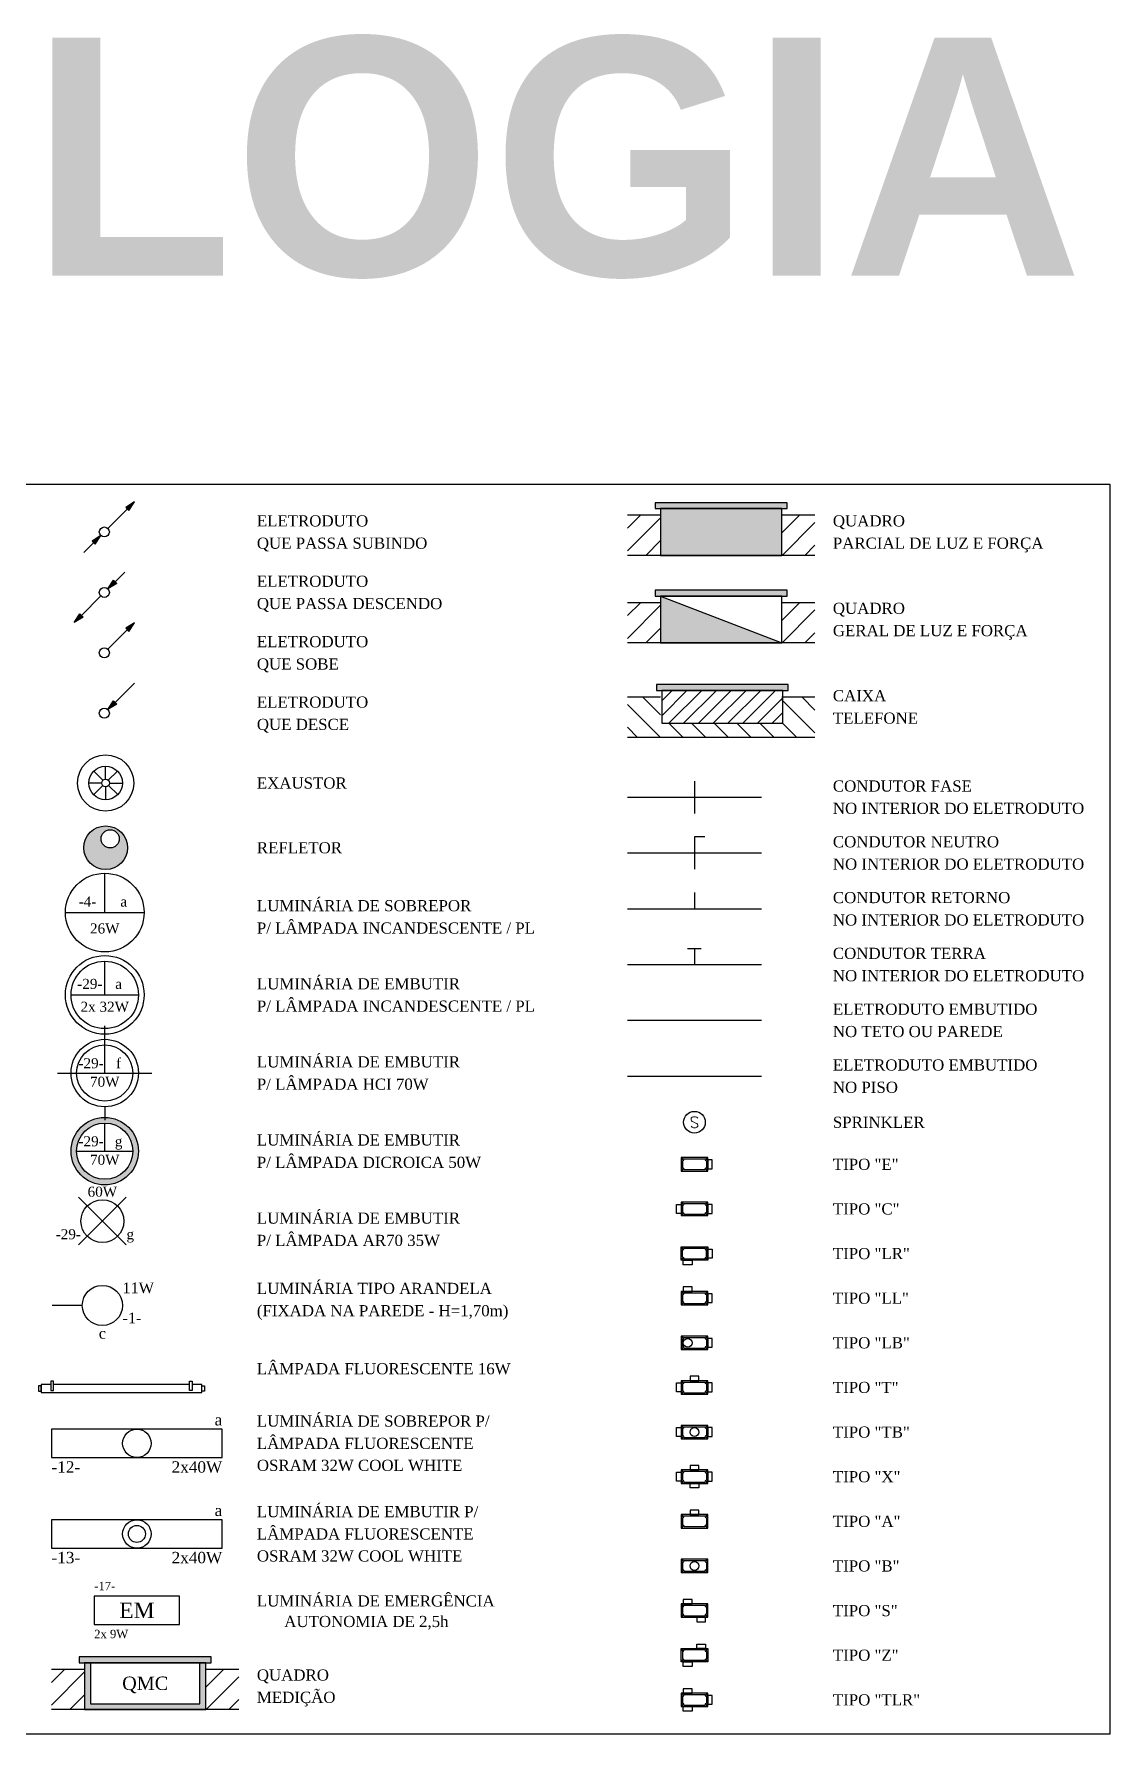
# Model space of a CAD drawing. Extents: x -175055 to -48386, y 10342 to 134050.
# Drawn here: x -160885 to -160749.4, y 10573.5 to 10787.8 of the extents above; entities that cross this region are included whole.
import ezdxf
from ezdxf.enums import TextEntityAlignment as Align

# ---------------------------------------------------------------- set-up
doc = ezdxf.new("R2010")
doc.units = 0
doc.header["$LTSCALE"] = 50
doc.header["$MEASUREMENT"] = 0
doc.linetypes.add('HIDDEN', pattern=[0.375, 0.25, -0.125])
doc.layers.get('0').update_dxf_attribs({"linetype": 'CONTINUOUS'})
doc.layers.add('SIMBOLOGIA', color=1, linetype='CONTINUOUS')
doc.layers.add('TX-GM', color=3, linetype='CONTINUOUS')
doc.styles.add('JMS1', font='times.ttf')
doc.styles.add('JMS2', font='times.ttf')
doc.styles.add('ROMANS', font='romans', dxfattribs={"height": 12})
doc.styles.add('SANSSERIFBOLD', font='sasb____.pfb')

# ---------------------------------------------------------------- blocks, each defined once
blk = doc.blocks.new('A$C42C2322C')
at = {"linetype": 'Continuous'}
blk.add_hatch(color=256, dxfattribs=at).paths.add_polyline_path([(89.9, 89.9), (63.7, 73.5), (73.5, 63.7)])
blk.add_line((10.6, 10.6), (68.6, 68.6), dxfattribs=at)
blk.add_lwpolyline([(73.5, 63.7), (89.9, 89.9), (63.7, 73.5)], close=True, dxfattribs=at)
blk.add_circle((0, 0), 15, dxfattribs=at)
blk = doc.blocks.new('A$C4D954A93')
at = {"linetype": 'Continuous'}
blk.add_hatch(color=256, dxfattribs=at).paths.add_polyline_path([(10.6, 10.6), (36.8, 27), (27, 36.8)])
blk.add_line((89.9, 89.9), (31.9, 31.9), dxfattribs=at)
blk.add_lwpolyline([(36.8, 27), (10.6, 10.6), (27, 36.8)], close=True, dxfattribs=at)
blk.add_circle((0, 0), 15, dxfattribs=at)
blk = doc.blocks.new('A$C341177DA')
at = {"linetype": 'Continuous'}
for p, q in [((-0.017, 0), (-0.0751, 0)), ((-0.012, 0.0121), (-0.0528, 0.0534)), ((0, 0.017), (0, 0.0751)), ((0.0121, 0.012), (0.0533, 0.0528)), ((0.017, 0), (0.0751, 0)), ((-0.0122, -0.0119), (-0.0537, -0.0525)), ((0, -0.017), (0, -0.0751)), ((0.0123, -0.0118), (0.0543, -0.0519))]:
    blk.add_line(p, q, dxfattribs=at)
for radius in [0.1262, 0.0751, 0.017]:
    blk.add_circle((0, 0), radius, dxfattribs=at)
blk = doc.blocks.new('A$C2F8936CE')
at = {"linetype": 'ByBlock'}
h = blk.add_hatch(color=256, dxfattribs=at)
h.paths.add_polyline_path([(0.2445, 0, 1), (0, 0, 1)])
h.paths.add_polyline_path([(0.0968, 0.05, -1), (0.1988, 0.05, -1)], flags=16)
blk.add_circle((0.1223, 0), 0.1223)
blk.add_circle((0.1478, 0.05), 0.051, dxfattribs=at)
at = {"linetype": 'Continuous', "style": 'JMS1'}
for tag, p in [('CIRC.', (0.073, 0.186)), ('POT.', (0.2591, -0.1097)), ('CMD', (0.0938, -0.1917))]:
    blk.add_attdef(tag, text='', height=0.06, dxfattribs=at).set_placement(p, align=Align.MIDDLE_LEFT)
blk = doc.blocks.new('A$C6210122E')
at = {"linetype": 'Continuous'}
blk.add_lwpolyline([(-300, -50), (300, -50), (300, 50), (-300, 50)], close=True, dxfattribs=at)
blk.add_circle((0, 0), 50, dxfattribs=at)
at = {"linetype": 'Continuous', "style": 'JMS1'}
for tag, p in [('CMD', (300, 83)), ('POT.', (300, -83))]:
    blk.add_attdef(tag, text='', height=40, dxfattribs=at).set_placement(p, align=Align.MIDDLE_RIGHT)
blk.add_attdef('CIRC.', text='', height=40, dxfattribs=at).set_placement((-300, -83), align=Align.MIDDLE_LEFT)
blk = doc.blocks.new('A$C350A4605')
at = {"linetype": 'Continuous'}
blk.add_lwpolyline([(-300, -50), (300, -50), (300, 50), (-300, 50)], close=True, dxfattribs=at)
for radius in [50, 30]:
    blk.add_circle((0, 0), radius, dxfattribs=at)
at = {"linetype": 'Continuous', "style": 'JMS1'}
for tag, p in [('CMD', (300, 83)), ('POT.', (300, -83))]:
    blk.add_attdef(tag, text='', height=40, dxfattribs=at).set_placement(p, align=Align.MIDDLE_RIGHT)
blk.add_attdef('CIRC.', text='', height=40, dxfattribs=at).set_placement((-300, -83), align=Align.MIDDLE_LEFT)
blk = doc.blocks.new('A$C1FA718BA')
at = {"linetype": 'Continuous'}
for p, q in [((-350, 101.7), (-301.7, 150)), ((-226.4, 150), (-350, 150)), ((-350, 16.8), (-226.4, 140.5)), ((226.4, 84.1), (292.3, 150)), ((350, 150), (226.4, 150)), ((227.1, 0), (350, 122.9)), ((350, 0), (-350, 0)), ((-282, 0), (-226.4, 55.6)), ((312, 0), (350, 38))]:
    blk.add_line(p, q, dxfattribs=at)
blk = doc.blocks.new('A$C448E4B37')
at = {"linetype": 'Continuous'}
h = blk.add_hatch(color=256, dxfattribs=at)
h.paths.add_polyline_path([(-246.4, 46.9), (-246.4, 25), (246.4, 25), (246.4, 46.9)])
h.paths.add_polyline_path([(-226.4, 25), (-226.4, -150), (226.4, -150), (226.4, 25)])
for points in [[(-246.4, 25), (246.4, 25), (246.4, 46.9), (-246.4, 46.9)], [(-226.4, -150), (226.4, -150), (226.4, 25), (-226.4, 25)]]:
    blk.add_lwpolyline(points, close=True, dxfattribs=at)
blk = doc.blocks.new('A$C622D64AD')
at = {"linetype": 'Continuous'}
for points in [[(-246.4, 46.9), (-246.4, 25), (246.4, 25), (246.4, 46.9)], [(226.4, -150), (-226.4, 25), (-226.4, -150)]]:
    blk.add_hatch(color=256, dxfattribs=at).paths.add_polyline_path(points)
blk.add_line((-226.4, 25), (226.4, -150), dxfattribs=at)
for points in [[(-246.4, 25), (246.4, 25), (246.4, 46.9), (-246.4, 46.9)], [(-226.4, -150), (226.4, -150), (226.4, 25), (-226.4, 25)]]:
    blk.add_lwpolyline(points, close=True, dxfattribs=at)
blk = doc.blocks.new('A$C74910228')
at = {"linetype": 'Continuous'}
h = blk.add_hatch(color=256, dxfattribs=at)
h.paths.add_polyline_path([(-246.4, 46.9), (-246.4, 25), (246.4, 25), (246.4, 46.9)])
h.paths.add_polyline_path([(-204.5, 25), (-226.4, 25), (-226.4, -150), (226.4, -150), (226.4, 25), (204.5, 25), (204.5, -128.1), (-204.5, -128.1)])
for points in [[(-246.4, 25), (246.4, 25), (246.4, 46.9), (-246.4, 46.9)], [(-226.4, -150), (226.4, -150), (226.4, 25), (-226.4, 25)], [(-204.5, -128.1), (204.5, -128.1), (204.5, 25), (-204.5, 25)]]:
    blk.add_lwpolyline(points, close=True, dxfattribs=at)
at = {"linetype": 'Continuous', "style": 'JMS2'}
blk.add_text('QMC', height=50, dxfattribs=at).set_placement((0, -51.6), align=Align.MIDDLE_CENTER)
blk = doc.blocks.new('A$C65E92EE3')
at = {"linetype": 'Continuous'}
blk.add_hatch(color=256, dxfattribs=at).paths.add_polyline_path([(-246.4, 46.9), (-246.4, 25), (246.4, 25), (246.4, 46.9)])
for p, q in [((-226.4, -14), (-187.4, 25)), ((-226.4, -69.2), (-132.2, 25)), ((-199.8, -97.7), (-77.1, 25)), ((-144.6, -97.7), (-21.9, 25)), ((-89.5, -97.7), (33.3, 25)), ((-34.3, -97.7), (88.4, 25)), ((20.8, -97.7), (143.6, 25)), ((76, -97.7), (198.7, 25)), ((131.1, -97.7), (226.4, -2.5)), ((186.3, -97.7), (226.4, -57.6))]:
    blk.add_line(p, q, dxfattribs=at)
for points in [[(-246.4, 25), (246.4, 25), (246.4, 46.9), (-246.4, 46.9)], [(-226.4, -97.7), (226.4, -97.7), (226.4, 25), (-226.4, 25)]]:
    blk.add_lwpolyline(points, close=True, dxfattribs=at)
blk = doc.blocks.new('A$C759F369E')
at = {"linetype": 'Continuous'}
for p, q in [((-226.4, 150), (-350, 150)), ((-226.4, 84.1), (-292.3, 150)), ((350, 150), (226.4, 150)), ((350, 16.8), (226.4, 140.5)), ((350, 101.7), (301.7, 150)), ((-227.1, 0), (-350, 122.9)), ((-312, 0), (-350, 38)), ((350, 0), (-350, 0)), ((-142.3, 0), (-194.5, 52.3)), ((-57.4, 0), (-109.7, 52.3)), ((27.4, 0), (-24.8, 52.3)), ((112.3, 0), (60, 52.3)), ((197.1, 0), (144.9, 52.3)), ((282, 0), (226.4, 55.6))]:
    blk.add_line(p, q, dxfattribs=at)
blk = doc.blocks.new('A$C0F8C457B')
at = {"linetype": 'Continuous'}
for p, q in [((0, 0), (0, 176)), ((-176, 0), (176, 0))]:
    blk.add_line(p, q, dxfattribs=at)
blk.add_line((0, -126), (0, -176))
for radius in [126, 105]:
    blk.add_circle((0, 0), radius, dxfattribs=at)
at = {"linetype": 'Continuous', "style": 'JMS1'}
for tag, p in [('CIRC.', (-51.1, 36.8)), ('CMD', (51.8, 36.8)), ('POT.', (0, -32.3))]:
    blk.add_attdef(tag, text='', height=37.5, dxfattribs=at).set_placement(p, align=Align.MIDDLE_CENTER)
blk = doc.blocks.new('A$C12EA76F2')
h = blk.add_hatch(color=256)
edge = h.paths.add_edge_path()
edge.add_arc((0, 0), 126, 0, 360)
edge = h.paths.add_edge_path(flags=16)
edge.add_arc((0, 0), 105, 0, 360)
at = {"linetype": 'Continuous'}
for p, q in [((0, 0), (0, 105)), ((-105, 0), (105, 0))]:
    blk.add_line(p, q, dxfattribs=at)
for radius in [126, 105]:
    blk.add_circle((0, 0), radius, dxfattribs=at)
at = {"linetype": 'Continuous', "style": 'JMS1'}
for tag, p in [('CIRC.', (-51.1, 36.8)), ('CMD', (51.8, 36.8)), ('POT.', (0, -32.3))]:
    blk.add_attdef(tag, text='', height=37.5, dxfattribs=at).set_placement(p, align=Align.MIDDLE_CENTER)
blk = doc.blocks.new('A$C2E6C7662')
at = {"linetype": 'Continuous'}
for p, q in [((89.1, -89.1), (-89.1, 89.1)), ((-89.1, -89.1), (89.1, 89.1))]:
    blk.add_line(p, q, dxfattribs=at)
blk.add_circle((0, 0), 80, dxfattribs=at)
at = {"linetype": 'Continuous', "style": 'JMS1'}
blk.add_attdef('POT.', text='', height=37.5, dxfattribs=at).set_placement((0, 80), align=Align.BOTTOM_CENTER)
blk.add_attdef('CIRC.', text='', height=37.5, dxfattribs=at).set_placement((-80, -48.9), align=Align.MIDDLE_RIGHT)
blk.add_attdef('CMD', text='', height=37.5, dxfattribs=at).set_placement((90, -48.9), align=Align.MIDDLE_LEFT)
blk = doc.blocks.new('A$C0B4C0E00')
for points in [[(-263.5, -35.3), (-253.5, -35.3), (-253.5, 0), (-263.5, 0)], [(263.5, -35.3), (253.5, -35.3), (253.5, 0), (263.5, 0)], [(-310, -37.6), (-300, -37.6), (-300, -17.6), (-310, -17.6)], [(310, -37.6), (300, -37.6), (300, -17.6), (310, -17.6)]]:
    blk.add_lwpolyline(points, close=True)
for points in [[(-263.5, -12.6), (-300, -12.6), (-300, -42.6), (300, -42.6), (300, -12.6), (263.5, -12.6)], [(253.5, -12.6), (-253.5, -12.6)]]:
    blk.add_lwpolyline(points)
at = {"linetype": 'Continuous', "style": 'JMS1'}
for tag, p in [('CMD', (300, 42.1)), ('POT.', (300, -84.7))]:
    blk.add_attdef(tag, text='', height=50, dxfattribs=at).set_placement(p, align=Align.MIDDLE_RIGHT)
blk.add_attdef('CIRC.', text='', height=50, dxfattribs=at).set_placement((-300, -84.7), align=Align.MIDDLE_LEFT)
blk = doc.blocks.new('A$C37370DF5')
at = {"linetype": 'Continuous'}
for p, q in [((0, 0), (0, 126)), ((-126, 0), (126, 0))]:
    blk.add_line(p, q, dxfattribs=at)
for radius in [147, 126]:
    blk.add_circle((0, 0), radius, dxfattribs=at)
at = {"linetype": 'Continuous', "style": 'JMS1'}
for tag, p in [('CIRC.', (-55.5, 41.2)), ('CMD', (51.8, 41.2)), ('POT.', (0, -44.1))]:
    blk.add_attdef(tag, text='', height=37.5, dxfattribs=at).set_placement(p, align=Align.MIDDLE_CENTER)
blk = doc.blocks.new('A$C0CF16AB1')
at = {"linetype": 'Continuous'}
for p, q in [((0, 0), (0, 147)), ((-147, 0), (147, 0))]:
    blk.add_line(p, q, dxfattribs=at)
blk.add_circle((0, 0), 147, dxfattribs=at)
at = {"linetype": 'Continuous', "style": 'JMS1'}
for tag, p in [('CIRC.', (-64.1, 41.2)), ('CMD', (70.9, 41.2)), ('POT.', (0, -59.2))]:
    blk.add_attdef(tag, text='', height=37.5, dxfattribs=at).set_placement(p, align=Align.MIDDLE_CENTER)
blk = doc.blocks.new('A$C7BD834D8')
blk.add_line((112.5, 0), (0, 0))
blk.add_circle((187.5, 0), 75)
at = {"linetype": 'Continuous', "style": 'JMS1'}
for tag, p in [('POT.', (262.9, 65.6)), ('CIRC.', (262.9, -46.7))]:
    blk.add_attdef(tag, text='', height=40, dxfattribs=at).set_placement(p, align=Align.MIDDLE_LEFT)
blk.add_attdef('CMD', text='', height=40, dxfattribs=at).set_placement((187.5, -104), align=Align.MIDDLE_CENTER)
blk = doc.blocks.new('A$C58A16327')
blk.add_lwpolyline([(-191.3, -63.7), (191.3, -63.7), (191.3, 63.7), (-191.3, 63.7)], close=True)
at = {"linetype": 'Continuous', "style": 'JMS2'}
blk.add_text('EM', height=70, dxfattribs=at).set_placement((0, 0), align=Align.MIDDLE_CENTER)
at = {"style": 'JMS1'}
for tag, p in [('CIRC.', (-191.3, 109)), ('POT.', (-191.3, -105.9))]:
    blk.add_attdef(tag, text='', height=37.5, dxfattribs=at).set_placement(p, align=Align.MIDDLE_LEFT)
blk = doc.blocks.new('A$C39BB159D')
at = {"linetype": 'Continuous'}
blk.add_circle((0, 0), 48.6, dxfattribs=at)
at = {"linetype": 'Continuous', "style": 'ROMANS'}
blk.add_text('S', height=50, rotation=180, dxfattribs=at).set_placement((0, 0), align=Align.MIDDLE)
blk = doc.blocks.new('A$C3B8C14AC')
for p, q in [((-134, 16.1), (-134, -16.1)), ((-126.1, 24), (-33.9, 24)), ((-26, 16.1), (-26, -16.1)), ((-126.1, -24), (-33.9, -24))]:
    blk.add_line(p, q)
for points in [[(-140, -30), (-20, -30), (-20, 30), (-140, 30)], [(-20, -20), (0, -20), (0, 20), (-20, 20)]]:
    blk.add_lwpolyline(points, close=True)
for centre in [(-134, 24), (-26, 24), (-134, -24), (-26, -24)]:
    blk.add_circle(centre, 3)
for centre, start, end in [((-134, 24), 270, 0), ((-26, 24), 180, 270), ((-134, -24), 0, 90), ((-26, -24), 90, 180)]:
    blk.add_arc(centre, 7.94, start, end)
blk = doc.blocks.new('A$C36343BAB')
for p, q in [((-134, 16.1), (-134, -16.1)), ((-126.1, 24), (-33.9, 24)), ((-26, 16.1), (-26, -16.1)), ((-126.1, -24), (-33.9, -24))]:
    blk.add_line(p, q)
for points in [[(-140, -20), (-160, -20), (-160, 20), (-140, 20)], [(-140, -30), (-20, -30), (-20, 30), (-140, 30)], [(-20, -20), (0, -20), (0, 20), (-20, 20)]]:
    blk.add_lwpolyline(points, close=True)
for centre in [(-134, 24), (-26, 24), (-134, -24), (-26, -24)]:
    blk.add_circle(centre, 3)
for centre, start, end in [((-134, 24), 270, 0), ((-26, 24), 180, 270), ((-134, -24), 0, 90), ((-26, -24), 90, 180)]:
    blk.add_arc(centre, 7.94, start, end)
blk = doc.blocks.new('A$C71C92724')
for p, q in [((-134, -16.1), (-134, 16.1)), ((-126.1, 24), (-33.9, 24)), ((-26, -16.1), (-26, 16.1)), ((-126.1, -24), (-33.9, -24))]:
    blk.add_line(p, q)
for points in [[(-140, 30), (-20, 30), (-20, -30), (-140, -30)], [(-20, 20), (0, 20), (0, -20), (-20, -20)], [(-130.1, -30), (-90.1, -30), (-90.1, -50), (-130.1, -50)]]:
    blk.add_lwpolyline(points, close=True)
for centre in [(-134, 24), (-26, 24), (-134, -24), (-26, -24)]:
    blk.add_circle(centre, 3)
for centre, start, end in [((-134, 24), 270, 0), ((-26, 24), 180, 270), ((-134, -24), 0, 90), ((-26, -24), 90, 180)]:
    blk.add_arc(centre, 7.94, start, end)
blk = doc.blocks.new('A$C73B66FB5')
for p, q in [((-134, 16.1), (-134, -16.1)), ((-126.1, 24), (-33.9, 24)), ((-26, 16.1), (-26, -16.1)), ((-126.1, -24), (-33.9, -24))]:
    blk.add_line(p, q)
for points in [[(-140, -30), (-20, -30), (-20, 30), (-140, 30)], [(-130.1, 30), (-90.1, 30), (-90.1, 50), (-130.1, 50)], [(-20, -20), (0, -20), (0, 20), (-20, 20)]]:
    blk.add_lwpolyline(points, close=True)
for centre in [(-134, 24), (-26, 24), (-134, -24), (-26, -24)]:
    blk.add_circle(centre, 3)
for centre, start, end in [((-134, 24), 270, 0), ((-26, 24), 180, 270), ((-134, -24), 0, 90), ((-26, -24), 90, 180)]:
    blk.add_arc(centre, 7.94, start, end)
blk = doc.blocks.new('A$C595A2545')
for p, q in [((-134, 16.1), (-134, -16.1)), ((-126.1, 24), (-33.9, 24)), ((-26, 16.1), (-26, -16.1)), ((-126.1, -24), (-33.9, -24))]:
    blk.add_line(p, q)
for points in [[(-140, -30), (-20, -30), (-20, 30), (-140, 30)], [(-20, -20), (0, -20), (0, 20), (-20, 20)]]:
    blk.add_lwpolyline(points, close=True)
for centre, radius in [((-134, 24), 3), ((-110.1, 0), 20), ((-26, 24), 3), ((-134, -24), 3), ((-26, -24), 3)]:
    blk.add_circle(centre, radius)
for centre, start, end in [((-134, 24), 270, 0), ((-26, 24), 180, 270), ((-134, -24), 0, 90), ((-26, -24), 90, 180)]:
    blk.add_arc(centre, 7.94, start, end)
blk = doc.blocks.new('A$C39100D1A')
for p, q in [((-134, 16.1), (-134, -16.1)), ((-126.1, 24), (-33.9, 24)), ((-26, 16.1), (-26, -16.1)), ((-126.1, -24), (-33.9, -24))]:
    blk.add_line(p, q)
for points in [[(-140, -20), (-160, -20), (-160, 20), (-140, 20)], [(-140, -30), (-20, -30), (-20, 30), (-140, 30)], [(-100, 30), (-60, 30), (-60, 50), (-100, 50)], [(-20, -20), (0, -20), (0, 20), (-20, 20)]]:
    blk.add_lwpolyline(points, close=True)
for centre in [(-134, 24), (-26, 24), (-134, -24), (-26, -24)]:
    blk.add_circle(centre, 3)
for centre, start, end in [((-134, 24), 270, 0), ((-26, 24), 180, 270), ((-134, -24), 0, 90), ((-26, -24), 90, 180)]:
    blk.add_arc(centre, 7.94, start, end)
blk = doc.blocks.new('A$C1B352E12')
for p, q in [((-134, 16.1), (-134, -16.1)), ((-126.1, 24), (-33.9, 24)), ((-26, 16.1), (-26, -16.1)), ((-126.1, -24), (-33.9, -24))]:
    blk.add_line(p, q)
for points in [[(-140, -20), (-160, -20), (-160, 20), (-140, 20)], [(-140, -30), (-20, -30), (-20, 30), (-140, 30)], [(-20, -20), (0, -20), (0, 20), (-20, 20)]]:
    blk.add_lwpolyline(points, close=True)
for centre, radius in [((-134, 24), 3), ((-80, 0), 20), ((-26, 24), 3), ((-134, -24), 3), ((-26, -24), 3)]:
    blk.add_circle(centre, radius)
for centre, start, end in [((-134, 24), 270, 0), ((-26, 24), 180, 270), ((-134, -24), 0, 90), ((-26, -24), 90, 180)]:
    blk.add_arc(centre, 7.94, start, end)
blk = doc.blocks.new('A$C32872069')
for p, q in [((-134, 16.1), (-134, -16.1)), ((-126.1, 24), (-33.9, 24)), ((-26, 16.1), (-26, -16.1)), ((-126.1, -24), (-33.9, -24))]:
    blk.add_line(p, q)
for points in [[(-140, -20), (-160, -20), (-160, 20), (-140, 20)], [(-140, -30), (-20, -30), (-20, 30), (-140, 30)], [(-100, 30), (-60, 30), (-60, 50), (-100, 50)], [(-20, -20), (0, -20), (0, 20), (-20, 20)], [(-100, -30), (-60, -30), (-60, -50), (-100, -50)]]:
    blk.add_lwpolyline(points, close=True)
for centre in [(-134, 24), (-26, 24), (-134, -24), (-26, -24)]:
    blk.add_circle(centre, 3)
for centre, start, end in [((-134, 24), 270, 0), ((-26, 24), 180, 270), ((-134, -24), 0, 90), ((-26, -24), 90, 180)]:
    blk.add_arc(centre, 7.94, start, end)
blk = doc.blocks.new('A$C302B13C6')
for p, q in [((-54, -33.9), (-54, -66.1)), ((-46.1, -26), (46.1, -26)), ((-46.1, -74), (46.1, -74)), ((54, -33.9), (54, -66.1))]:
    blk.add_line(p, q)
for points in [[(-20, -20), (20, -20), (20, 0), (-20, 0)], [(-60, -80), (60, -80), (60, -20), (-60, -20)]]:
    blk.add_lwpolyline(points, close=True)
for centre in [(-54, -26), (-54, -74), (54, -26), (54, -74)]:
    blk.add_circle(centre, 3)
for centre, start, end in [((-54, -26), 270, 0), ((-54, -74), 0, 90), ((54, -26), 180, 270), ((54, -74), 90, 180)]:
    blk.add_arc(centre, 7.94, start, end)
blk = doc.blocks.new('A$C3827137E')
for p, q in [((-54, 16.1), (-54, -16.1)), ((-46.1, 24), (46.1, 24)), ((54, 16.1), (54, -16.1)), ((-46.1, -24), (46.1, -24))]:
    blk.add_line(p, q)
blk.add_lwpolyline([(-60, -30), (60, -30), (60, 30), (-60, 30)], close=True)
for centre, radius in [((-54, 24), 3), ((0, 0), 20), ((54, 24), 3), ((-54, -24), 3), ((54, -24), 3)]:
    blk.add_circle(centre, radius)
for centre, start, end in [((-54, 24), 270, 0), ((54, 24), 180, 270), ((-54, -24), 0, 90), ((54, -24), 90, 180)]:
    blk.add_arc(centre, 7.94, start, end)
blk = doc.blocks.new('A$C0D1E03A1')
for p, q in [((-23.9, -33.9), (-23.9, -66.1)), ((-16, -26), (76.1, -26)), ((-16, -74), (76.1, -74)), ((84.1, -33.9), (84.1, -66.1))]:
    blk.add_line(p, q)
for points in [[(-20, -20), (20, -20), (20, 0), (-20, 0)], [(-29.9, -80), (90.1, -80), (90.1, -20), (-29.9, -20)], [(80.1, -80), (40.1, -80), (40.1, -100), (80.1, -100)]]:
    blk.add_lwpolyline(points, close=True)
for centre in [(-23.9, -26), (-23.9, -74), (84.1, -26), (84.1, -74)]:
    blk.add_circle(centre, 3)
for centre, start, end in [((-23.9, -26), 270, 0), ((-23.9, -74), 0, 90), ((84.1, -26), 180, 270), ((84.1, -74), 90, 180)]:
    blk.add_arc(centre, 7.94, start, end)
blk = doc.blocks.new('A$C72086583')
for p, q in [((-84.1, -33.9), (-84.1, -66.1)), ((16, -26), (-76.1, -26)), ((16, -74), (-76.1, -74)), ((23.9, -33.9), (23.9, -66.1))]:
    blk.add_line(p, q)
for points in [[(20, -20), (-20, -20), (-20, 0), (20, 0)], [(29.9, -80), (-90.1, -80), (-90.1, -20), (29.9, -20)], [(-80.1, -80), (-40.1, -80), (-40.1, -100), (-80.1, -100)]]:
    blk.add_lwpolyline(points, close=True)
for centre in [(-84.1, -26), (-84.1, -74), (23.9, -26), (23.9, -74)]:
    blk.add_circle(centre, 3)
for centre, start, end in [((-84.1, -26), 270, 0), ((-84.1, -74), 0, 90), ((23.9, -26), 180, 270), ((23.9, -74), 90, 180)]:
    blk.add_arc(centre, 7.94, start, end)
blk = doc.blocks.new('A$C316D0890')
for p, q in [((-134, 16.1), (-134, -16.1)), ((-126.1, 24), (-33.9, 24)), ((-26, 16.1), (-26, -16.1)), ((-126.1, -24), (-33.9, -24))]:
    blk.add_line(p, q)
for points in [[(-140, -30), (-20, -30), (-20, 30), (-140, 30)], [(-130.1, 30), (-90.1, 30), (-90.1, 50), (-130.1, 50)], [(-20, -20), (0, -20), (0, 20), (-20, 20)], [(-130.1, -30), (-90.1, -30), (-90.1, -50), (-130.1, -50)]]:
    blk.add_lwpolyline(points, close=True)
for centre in [(-134, 24), (-26, 24), (-134, -24), (-26, -24)]:
    blk.add_circle(centre, 3)
for centre, start, end in [((-134, 24), 270, 0), ((-26, 24), 180, 270), ((-134, -24), 0, 90), ((-26, -24), 90, 180)]:
    blk.add_arc(centre, 7.94, start, end)
blk = doc.blocks.new('A$C549C0EC8')
at = {"linetype": 'Continuous'}
for points in [[(89.9, 89.9), (63.7, 73.5), (73.5, 63.7)], [(-10.6, -10.6), (-36.8, -27), (-27, -36.8)]]:
    blk.add_hatch(color=256, dxfattribs=at).paths.add_polyline_path(points)
for p, q in [((10.6, 10.6), (68.6, 68.6)), ((-60.9, -60.9), (-31.9, -31.9))]:
    blk.add_line(p, q, dxfattribs=at)
for points in [[(73.5, 63.7), (89.9, 89.9), (63.7, 73.5)], [(-27, -36.8), (-10.6, -10.6), (-36.8, -27)]]:
    blk.add_lwpolyline(points, close=True, dxfattribs=at)
blk.add_circle((0, 0), 15, dxfattribs=at)
blk = doc.blocks.new('A$C093F7FE3')
at = {"linetype": 'Continuous'}
for points in [[(10.6, 10.6), (36.8, 27), (27, 36.8)], [(-89.9, -89.9), (-63.7, -73.5), (-73.5, -63.7)]]:
    blk.add_hatch(color=256, dxfattribs=at).paths.add_polyline_path(points)
for p, q in [((60.9, 60.9), (31.9, 31.9)), ((-10.6, -10.6), (-68.6, -68.6))]:
    blk.add_line(p, q, dxfattribs=at)
for points in [[(36.8, 27), (10.6, 10.6), (27, 36.8)], [(-63.7, -73.5), (-89.9, -89.9), (-73.5, -63.7)]]:
    blk.add_lwpolyline(points, close=True, dxfattribs=at)
blk.add_circle((0, 0), 15, dxfattribs=at)

msp = doc.modelspace()

# ---------------------------------------------------------------- linework, layer by layer
for p, q in [((-160801.76, 10693.66), (-160801.76, 10689.58)), ((-160801.76, 10679.6), (-160801.76, 10677.56)), ((-160802.62, 10672.57), (-160800.9, 10672.57)), ((-160801.76, 10672.57), (-160801.76, 10670.53))]:
    msp.add_line(p, q)
at = {"color": 0}
for p, q in [((-160810.2, 10691.62), (-160793.33, 10691.62)), ((-160810.2, 10684.59), (-160793.33, 10684.59)), ((-160810.2, 10677.56), (-160793.33, 10677.56)), ((-160810.2, 10670.53), (-160793.33, 10670.53)), ((-160810.2, 10663.5), (-160793.33, 10663.5))]:
    msp.add_line(p, q, dxfattribs=at)
at = {"color": 0, "linetype": 'HIDDEN', "ltscale": 6}
msp.add_line((-160810.2, 10656.47), (-160793.33, 10656.47), dxfattribs=at)
msp.add_lwpolyline([(-160946.27, 10573.55), (-160749.39, 10573.55), (-160749.39, 10731.05), (-160946.27, 10731.05)], close=True)
msp.add_lwpolyline([(-160800.45, 10686.63), (-160801.76, 10686.63), (-160801.76, 10682.55)])

# ---------------------------------------------------------------- block references
at = {"linetype": 'Continuous', "xscale": 0.03375000001688022, "yscale": 0.03375000001688022, "zscale": 0.03375000001688022}
for name, p in [('A$C1FA718BA', (-160798.39, 10722.09)), ('A$C1FA718BA', (-160798.39, 10711.07)), ('A$C759F369E', (-160798.39, 10699.16)), ('A$C1FA718BA', (-160870.98, 10576.62))]:
    msp.add_blockref(name, p, dxfattribs=at)
at = {"layer": 'SIMBOLOGIA', "color": 0, "linetype": 'Continuous'}
for name, p, xscale, yscale, zscale in [('A$C549C0EC8', (-160876.13, 10725.05), 0.0421875000174623, 0.0421875000174623, 0.0421875000174623), ('A$C093F7FE3', (-160876.13, 10717.43), 0.0421875000174623, 0.0421875000174623, 0.0421875000174623), ('A$C42C2322C', (-160876.13, 10709.82), 0.04218750000291038, 0.04218750000291038, 0.04218750000291038), ('A$C4D954A93', (-160876.13, 10702.21), 0.04218750000291038, 0.04218750000291038, 0.04218750000291038)]:
    msp.add_blockref(name, p, dxfattribs=dict(at, xscale=xscale, yscale=yscale, zscale=zscale))
at = {"layer": 'SIMBOLOGIA', "linetype": 'Continuous'}
for name, p, xscale, yscale, zscale in [('A$C448E4B37', (-160798.39, 10727.15), 0.03375000001688022, 0.03375000001688022, 0.03375000001688022), ('A$C622D64AD', (-160798.39, 10716.13), 0.03375000001688022, 0.03375000001688022, 0.03375000001688022), ('A$C65E92EE3', (-160798.25, 10704.23), 0.03375000001688022, 0.03375000001688022, 0.03375000001688022), ('A$C341177DA', (-160875.97, 10693.41), 28.125, 28.125, 28.125), ('A$C2F8936CE', (-160878.72, 10685.25), 22.49999999998545, 22.49999999998545, 22.49999999998545), ('A$C74910228', (-160870.98, 10581.68), 0.03375000001688022, 0.03375000001688022, 0.03375000001688022)]:
    msp.add_blockref(name, p, dxfattribs=dict(at, xscale=xscale, yscale=yscale, zscale=zscale))
at = {"layer": 'SIMBOLOGIA'}
ref = msp.add_blockref('A$C0CF16AB1', (-160876.08, 10677.08), dxfattribs=dict(at, xscale=0.03375000000232831, yscale=0.03375000000232831, zscale=0.03375000000232831))
ref.add_attrib('POT.', '26W', dxfattribs={"layer": '0', "color": 1, "linetype": 'Continuous', "height": 1.266, "style": 'JMS1'}).set_placement((-160876.08, 10675.08), align=Align.MIDDLE_CENTER)
ref.add_attrib('CIRC.', '-4-', dxfattribs={"layer": '0', "color": 1, "linetype": 'Continuous', "height": 1.266, "style": 'JMS1'}).set_placement((-160878.25, 10678.47), align=Align.MIDDLE_CENTER)
ref.add_attrib('CMD', 'a', dxfattribs={"layer": '0', "color": 1, "linetype": 'Continuous', "height": 1.27, "style": 'JMS1'}).set_placement((-160873.69, 10678.47), align=Align.MIDDLE_CENTER)
for name, p, xscale, yscale, zscale, values in [('A$C37370DF5', (-160876.08, 10666.7), 0.03375000000232831, 0.03375000000232831, 0.03375000000232831, {'POT.': '2x 32W', 'CIRC.': '-29-', 'CMD': 'a'}), ('A$C0F8C457B', (-160876.08, 10656.85), 0.03375000000232831, 0.03375000000232831, 0.03375000000232831, {'POT.': '70W', 'CIRC.': '-29-', 'CMD': 'f'}), ('A$C12EA76F2', (-160876.08, 10647.01), 0.03375000000232831, 0.03375000000232831, 0.03375000000232831, {'POT.': '70W', 'CIRC.': '-29-', 'CMD': 'g'}), ('A$C2E6C7662', (-160876.38, 10638.19), 0.03375000000232831, 0.03375000000232831, 0.03375000000232831, {'POT.': '60W', 'CIRC.': '-29-', 'CMD': 'g'}), ('A$C7BD834D8', (-160882.71, 10627.56), 0.03375000000232831, 0.03375000000232831, 0.03375000000232831, {'POT.': '11W', 'CIRC.': '-1-', 'CMD': 'c'}), ('A$C58A16327', (-160872.03, 10589.13), 0.02812499999708962, 0.02812499999708962, 0.02812499999708962, {'POT.': '2x 9W', 'CIRC.': '-17-'})]:
    msp.add_blockref(name, p, dxfattribs=dict(at, xscale=xscale, yscale=yscale, zscale=zscale)).add_auto_attribs(values)
for name, p, xscale, yscale, zscale in [('A$C39BB159D', (-160801.76, 10650.65), 0.02812499999708962, 0.02812499999708962, 0.02812499999708962), ('A$C3B8C14AC', (-160799.51, 10645.35), 0.02812499999708962, 0.02812499999708962, 0.02812499999708962), ('A$C36343BAB', (-160799.51, 10639.73), 0.02812499999708962, 0.02812499999708962, 0.02812499999708962), ('A$C71C92724', (-160799.51, 10634.1), 0.02812499999708962, 0.02812499999708962, 0.02812499999708962), ('A$C73B66FB5', (-160799.51, 10628.48), 0.02812499999708962, 0.02812499999708962, 0.02812499999708962), ('A$C595A2545', (-160799.51, 10622.85), 0.02812499999708962, 0.02812499999708962, 0.02812499999708962), ('A$C0B4C0E00', (-160873.97, 10618.03), 0.03375000000232831, 0.03375000000232831, 0.03375000000232831), ('A$C39100D1A', (-160799.51, 10617.23), 0.02812499999708962, 0.02812499999708962, 0.02812499999708962), ('A$C1B352E12', (-160799.51, 10611.6), 0.02812499999708962, 0.02812499999708962, 0.02812499999708962), ('A$C32872069', (-160799.51, 10605.98), 0.02812499999708962, 0.02812499999708962, 0.02812499999708962), ('A$C302B13C6', (-160801.76, 10601.76), 0.02812499999708962, 0.02812499999708962, 0.02812499999708962), ('A$C3827137E', (-160801.76, 10594.73), 0.02812499999708962, 0.02812499999708962, 0.02812499999708962), ('A$C0D1E03A1', (-160802.61, 10590.51), 0.02812499999708962, 0.02812499999708962, 0.02812499999708962), ('A$C72086583', (-160800.92, 10584.88), 0.02812499999708962, 0.02812499999708962, 0.02812499999708962), ('A$C316D0890', (-160799.51, 10577.85), 0.02812499999708962, 0.02812499999708962, 0.02812499999708962)]:
    msp.add_blockref(name, p, dxfattribs=dict(at, xscale=xscale, yscale=yscale, zscale=zscale))
at = {"layer": 'SIMBOLOGIA', "linetype": 'Continuous', "xscale": 0.03585937501338776, "yscale": 0.03585937501338776, "zscale": 0.03585937501338776}
for name, p, values in [('A$C6210122E', (-160872.03, 10610.18), {'POT.': '2x40W', 'CIRC.': '-12-', 'CMD': 'a'}), ('A$C350A4605', (-160872.03, 10598.76), {'POT.': '2x40W', 'CIRC.': '-13-', 'CMD': 'a'})]:
    msp.add_blockref(name, p, dxfattribs=at).add_auto_attribs(values)

# ---------------------------------------------------------------- texts
at = {"linetype": 'Continuous', "style": 'JMS2'}
for s, height, p in [('ELETRODUTO', 1.406, (-160856.91, 10726.45)), ('QUADRO', 1.406, (-160784.32, 10726.45)), ('QUE PASSA SUBINDO', 1.4062, (-160856.91, 10723.64)), ('PARCIAL DE LUZ E FORÇA', 1.4062, (-160784.32, 10723.64)), ('ELETRODUTO', 1.406, (-160856.91, 10718.84)), ('QUE PASSA DESCENDO', 1.4062, (-160856.91, 10716.03)), ('QUADRO', 1.406, (-160784.32, 10715.43)), ('ELETRODUTO', 1.406, (-160856.91, 10711.23)), ('GERAL DE LUZ E FORÇA', 1.4062, (-160784.32, 10712.62)), ('QUE SOBE', 1.406, (-160856.91, 10708.41)), ('CAIXA', 1.406, (-160784.32, 10704.41)), ('ELETRODUTO', 1.406, (-160856.91, 10703.61)), ('QUE DESCE', 1.406, (-160856.91, 10700.8)), ('TELEFONE', 1.406, (-160784.32, 10701.59)), ('EXAUSTOR', 1.406, (-160856.91, 10693.41)), ('EXAUSTOR', 1.406, (-160856.91, 10693.41)), ('CONDUTOR FASE', 1.4062, (-160784.32, 10693.03)), ('NO INTERIOR DO ELETRODUTO', 1.4062, (-160784.32, 10690.22)), ('REFLETOR', 1.406, (-160856.91, 10685.25)), ('REFLETOR', 1.406, (-160856.91, 10685.25)), ('CONDUTOR NEUTRO', 1.4062, (-160784.32, 10686)), ('NO INTERIOR DO ELETRODUTO', 1.4062, (-160784.32, 10683.19)), ('CONDUTOR RETORNO', 1.4062, (-160784.32, 10678.97)), ('LUMINÁRIA DE SOBREPOR', 1.4062, (-160856.91, 10677.95)), ('P/ LÂMPADA INCANDESCENTE / PL', 1.4062, (-160856.91, 10675.13)), ('NO INTERIOR DO ELETRODUTO', 1.4062, (-160784.32, 10676.15)), ('CONDUTOR TERRA', 1.4062, (-160784.32, 10671.94)), ('LUMINÁRIA DE EMBUTIR', 1.4062, (-160856.91, 10668.1)), ('NO INTERIOR DO ELETRODUTO', 1.4062, (-160784.32, 10669.12)), ('P/ LÂMPADA INCANDESCENTE / PL', 1.4062, (-160856.91, 10665.29)), ('ELETRODUTO EMBUTIDO', 1.4062, (-160784.32, 10664.9)), ('NO TETO OU PAREDE', 1.4062, (-160784.32, 10662.09)), ('LUMINÁRIA DE EMBUTIR', 1.4062, (-160856.91, 10658.26)), ('ELETRODUTO EMBUTIDO', 1.4062, (-160784.32, 10657.87)), ('P/ LÂMPADA HCI 70W', 1.4062, (-160856.91, 10655.45)), ('NO PISO', 1.406, (-160784.32, 10655.06)), ('SPRINKLER', 1.406, (-160784.32, 10650.65)), ('LUMINÁRIA DE EMBUTIR', 1.4062, (-160856.91, 10648.42)), ('P/ LÂMPADA DICROICA 50W', 1.4062, (-160856.91, 10645.6)), ('TIPO "E"', 1.406, (-160784.32, 10645.35)), ('LUMINÁRIA DE EMBUTIR', 1.4062, (-160856.91, 10638.57)), ('TIPO "C"', 1.406, (-160784.32, 10639.73)), ('P/ LÂMPADA AR70 35W', 1.4062, (-160856.91, 10635.76)), ('TIPO "LR"', 1.406, (-160784.32, 10634.1)), ('LUMINÁRIA TIPO ARANDELA', 1.4062, (-160856.91, 10629.71)), ('TIPO "LL"', 1.406, (-160784.32, 10628.48)), ('(FIXADA NA PAREDE - H=1,70m)', 1.4062, (-160856.91, 10626.9)), ('TIPO "LB"', 1.406, (-160784.32, 10622.85)), ('LÂMPADA FLUORESCENTE 16W', 1.4062, (-160856.91, 10619.59)), ('TIPO "T"', 1.406, (-160784.32, 10617.23)), ('LUMINÁRIA DE SOBREPOR P/', 1.4062, (-160856.91, 10612.99)), ('LÂMPADA FLUORESCENTE', 1.4062, (-160856.91, 10610.18)), ('TIPO "TB"', 1.406, (-160784.32, 10611.6)), ('OSRAM 32W COOL WHITE', 1.4062, (-160856.91, 10607.41)), ('TIPO "X"', 1.406, (-160784.32, 10605.98)), ('LUMINÁRIA DE EMBUTIR P/', 1.4062, (-160856.91, 10601.57)), ('TIPO "A"', 1.406, (-160784.32, 10600.35)), ('LÂMPADA FLUORESCENTE', 1.4062, (-160856.91, 10598.76)), ('OSRAM 32W COOL WHITE', 1.4062, (-160856.91, 10595.99)), ('TIPO "B"', 1.406, (-160784.32, 10594.73)), ('LUMINÁRIA DE EMERGÊNCIA', 1.4062, (-160856.91, 10590.32)), ('TIPO "S"', 1.406, (-160784.32, 10589.1)), ('AUTONOMIA DE 2,5h', 1.4062, (-160853.46, 10587.73)), ('TIPO "Z"', 1.406, (-160784.32, 10583.48)), ('QUADRO', 1.406, (-160856.91, 10580.98)), ('MEDIÇÃO', 1.406, (-160856.91, 10578.17)), ('TIPO "TLR"', 1.406, (-160784.32, 10577.85))]:
    msp.add_text(s, height=height, dxfattribs=at).set_placement(p, align=Align.MIDDLE_LEFT)
at = {"layer": 'TX-GM', "style": 'SANSSERIFBOLD'}
msp.add_text('SIMBOLOGIA', height=30, dxfattribs=at).set_placement((-161022.84, 10757.37))

doc.saveas('drawing.dxf')
